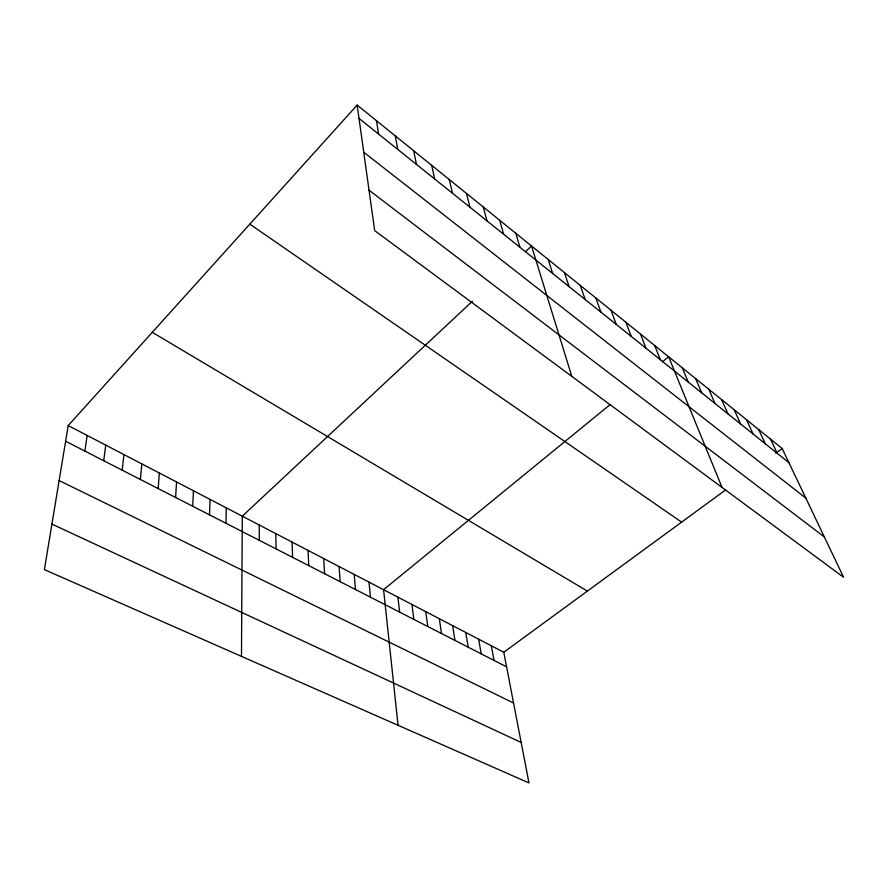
<?xml version="1.0" encoding="UTF-8"?>
<svg xmlns="http://www.w3.org/2000/svg" width="888" height="888" viewBox="0 0 888 888"><rect width="100%" height="100%" fill="white"/><g stroke="black" fill="none" stroke-linecap="round" stroke-linejoin="round"><path stroke-width="1.33" d="M241.481 656.376L242.291 516.172L472.394 301.265M226.007 523.287L226.307 507.858M209.513 514.851L210.034 499.389M192.718 506.249L193.462 490.764M175.591 497.491L176.568 481.973M158.142 488.567L159.363 473.015M140.36 479.465L141.836 463.891M122.222 470.185L123.954 454.589M103.73 460.728L105.739 445.11M84.86 451.071L87.157 435.442M68.21 425.574L44.4 569.63L528.959 782.916L503.774 652.258L68.21 425.574L357.154 105.084L782.184 448.54L843.6 577.3L374.681 230.636L357.154 105.084M525.574 251.593L531.557 246.009L571.783 376.346M610.134 404.562L383.583 589.699L398.057 725.296M662.415 361.827L668.62 356.765L722.044 487.445M503.774 652.258L725.762 489.832M775.779 453.235L782.184 448.54M51.926 524.098L521.156 742.446M59.119 480.552L513.564 703.03M65.623 441.225L506.582 666.833M152.292 332.312L587.368 591.097M249.817 224.142L681.629 522.122M369.042 190.221L824.386 537.007M363.736 152.214L805.838 498.124M359.018 118.404L788.944 462.715M770.54 439.127L777.211 453.313M758.663 429.526L765.256 443.734M746.553 419.747L753.057 433.966M734.21 409.768L740.603 423.998M721.611 399.589L727.916 413.83M708.768 389.21L714.951 403.452M695.659 378.61L701.731 392.862M682.273 367.799L688.222 382.051M654.667 345.499L660.361 359.729M640.426 333.988L645.976 348.207M625.874 322.222L631.279 336.441M611.011 310.212L616.261 324.409M595.815 297.935L600.899 312.11M580.286 285.392L585.192 299.534M564.413 272.561L569.13 286.68M548.174 259.429L552.702 273.515M515.806 233.278L519.946 247.275M499.711 220.28L503.64 234.221M483.272 206.993L486.979 220.879M466.455 193.406L469.941 207.237M449.261 179.509L452.514 193.273M431.679 165.301L434.676 178.988M413.697 150.771L416.428 164.38M491.319 645.776L494.006 660.395M395.282 135.897L397.746 149.417M478.643 639.182L481.218 653.846M465.756 632.467L468.209 647.197M376.445 120.668L378.61 134.099M452.647 625.652L454.967 640.426M439.316 618.703L441.503 633.533M425.741 611.643L427.794 626.517M411.932 604.462L413.841 619.38M397.88 597.147L399.644 612.11M369.008 582.128L370.451 597.18M354.19 574.403L355.455 589.51M339.083 566.544L340.182 581.696M323.698 558.541L324.62 573.737M308.025 550.382L308.769 565.623M292.063 542.08L292.596 557.353M275.791 533.61L276.124 548.928M259.196 524.975L259.329 540.326"/></g></svg>
